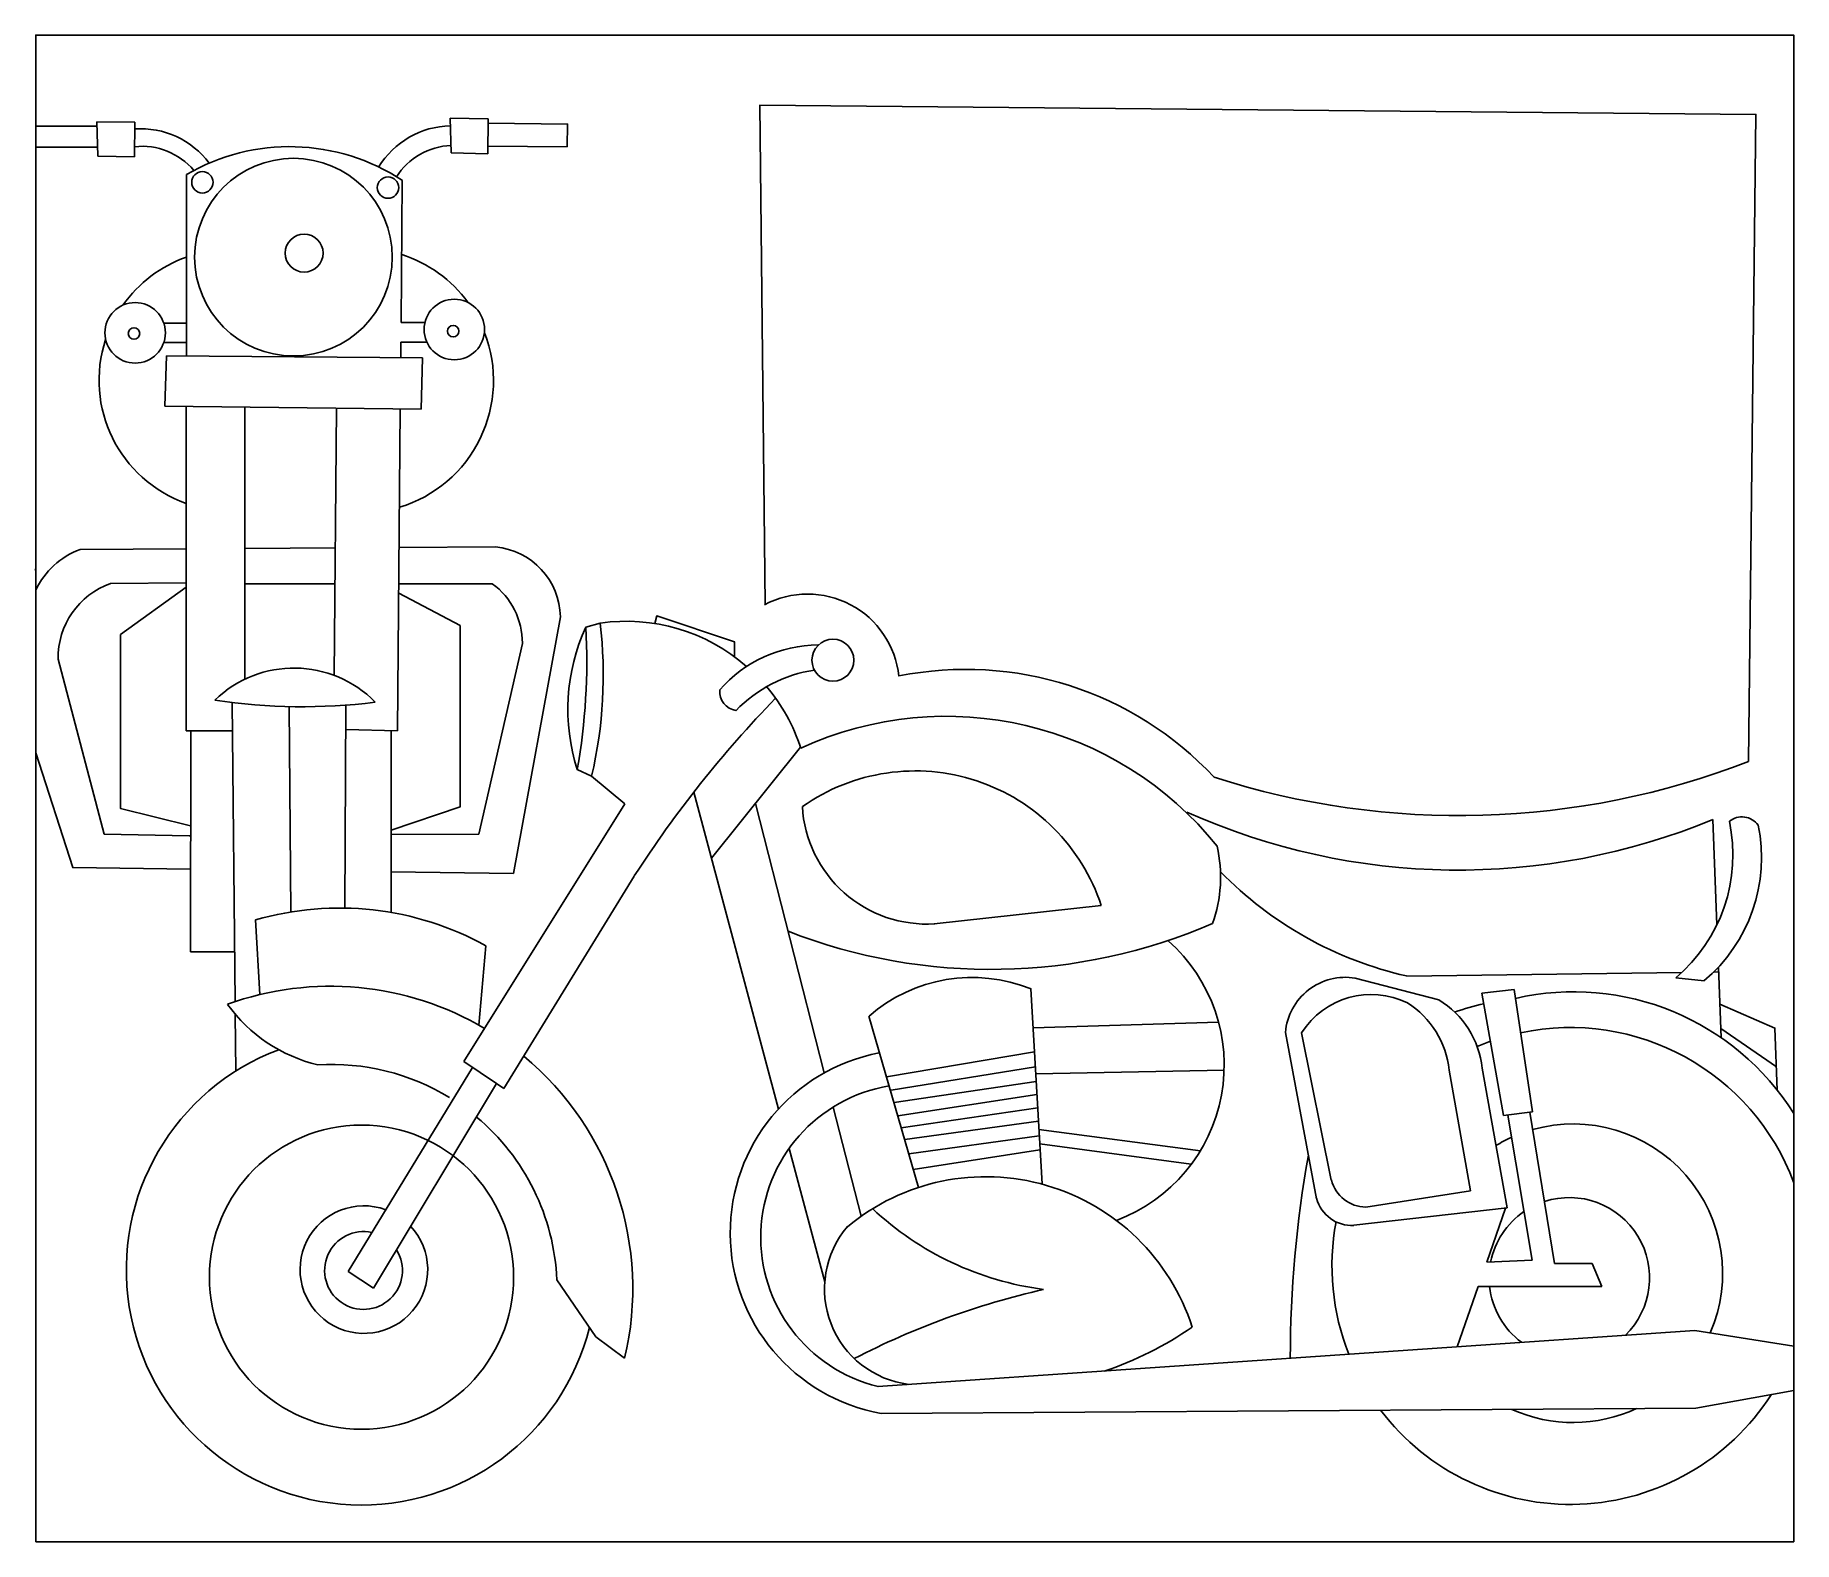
# Model space of a CAD drawing. Header units: millimetres. Extents: x 0 to 140, y 0 to 120.
import ezdxf

# ---------------------------------------------------------------- set-up
doc = ezdxf.new("R2010")
doc.units = ezdxf.units.MM

msp = doc.modelspace()

# ---------------------------------------------------------------- linework, layer by layer
for p, q in [((33.04, 113.51), (33.1, 110.76)), ((36.06, 113.47), (33.04, 113.51)), ((36.03, 110.69), (36.06, 113.47)), ((4.9, 113.24), (4.97, 110.5)), ((7.93, 113.21), (4.9, 113.24)), ((7.9, 110.43), (7.93, 113.21)), ((33.1, 110.76), (36.03, 110.69)), ((4.97, 110.5), (7.9, 110.43)), ((12.02, 109.02), (12.02, 94.57)), ((29.22, 108.55), (29.12, 97.24)), ((12.02, 97.19), (10.23, 97.19)), ((29.12, 97.24), (31.01, 97.24)), ((12.02, 95.64), (10.23, 95.64)), ((29.11, 95.69), (29.1, 94.45)), ((29.11, 95.69), (31.17, 95.69)), ((10.31, 90.59), (10.43, 94.58)), ((10.43, 94.58), (30.83, 94.44)), ((30.83, 94.44), (30.72, 90.34)), ((30.72, 90.34), (10.31, 90.59)), ((12.01, 90.57), (12, 64.72)), ((29.06, 90.36), (28.83, 64.72)), ((12.01, 79.22), (3.56, 79.16)), ((23.89, 79.29), (16.68, 79.25)), ((36.63, 79.38), (28.96, 79.33)), ((12, 76.52), (5.99, 76.46)), ((16.68, 76.44), (23.86, 76.44)), ((28.94, 76.44), (36.38, 76.44)), ((44.98, 73.3), (43.84, 72.97)), ((35.3, 56.5), (38.78, 71.69)), ((1.82, 70.44), (5.48, 56.5)), ((15.66, 66.99), (15.91, 43.15)), ((20.22, 66.66), (20.35, 50.29)), ((24.72, 66.77), (24.64, 50.6)), ((12.37, 64.72), (12.35, 47.13)), ((53.84, 54.57), (60.93, 63.42)), ((43.15, 61.65), (44.29, 61.11)), ((44.29, 61.11), (46.94, 58.91)), ((34.13, 38.38), (46.94, 58.91)), ((52.44, 59.85), (59.18, 34.6)), ((57.34, 58.94), (62.82, 37.48)), ((133.59, 57.67), (133.91, 49.28)), ((5.48, 56.5), (12.25, 56.36)), ((12.25, 56.36), (12.36, 56.36)), ((28.34, 56.46), (35.3, 56.5)), ((37.31, 36.24), (47.69, 53.16)), ((71.58, 49.34), (84.88, 50.81)), ((17.54, 49.66), (17.86, 43.71)), ((35.87, 47.6), (35.31, 41.27)), ((105.11, 45.02), (111.75, 43.29)), ((109.2, 45.19), (131.11, 45.48)), ((130.63, 45.05), (132.89, 44.8)), ((133.66, 45.51), (134.05, 45.52)), ((134.04, 45.9), (134.25, 40.28)), ((79.28, 44.17), (80.16, 28.63)), ((115.19, 43.84), (117.76, 44.13)), ((115.19, 43.84), (116.9, 34.08)), ((117.76, 44.13), (119.21, 34.38)), ((15.92, 42.14), (15.96, 37.62)), ((66.38, 42), (70.33, 28.36)), ((79.46, 41.07), (94.22, 41.52)), ((99.55, 40.7), (102.03, 27.44)), ((103.19, 28.94), (100.83, 40.67)), ((134.23, 41.01), (138.64, 37.96)), ((34.82, 37.91), (24.9, 21.65)), ((34.13, 38.38), (36.73, 36.63)), ((67.78, 37.17), (79.56, 39.16)), ((68.14, 36.09), (79.63, 37.97)), ((115.22, 37.85), (117.19, 26.72)), ((36.73, 36.63), (26.92, 20.34)), ((36.73, 36.63), (37.31, 36.24)), ((68.38, 35.12), (79.7, 36.8)), ((79.66, 37.4), (94.66, 37.69)), ((112.59, 37.7), (114.29, 28.08)), ((68.69, 34.06), (79.76, 35.75)), ((63.53, 34.75), (65.77, 26.08)), ((68.95, 33.11), (79.82, 34.7)), ((69.23, 32.18), (79.88, 33.63)), ((116.9, 34.08), (119.21, 34.38)), ((117.25, 34.12), (119.19, 22.55)), ((119, 34.35), (120.98, 22.31)), ((69.56, 31.02), (79.94, 32.46)), ((79.91, 32.97), (92.77, 31.28)), ((60.02, 31.45), (62.86, 20.84)), ((69.91, 29.79), (80, 31.36)), ((79.98, 31.84), (92.05, 30.2)), ((105.96, 26.79), (114.29, 28.08)), ((104.99, 25.34), (117.19, 26.72)), ((117.07, 26.71), (115.57, 22.41)), ((115.57, 22.41), (119.19, 22.55)), ((24.9, 21.65), (26.92, 20.34)), ((120.98, 22.31), (123.98, 22.31)), ((124.73, 20.46), (123.98, 22.31)), ((41.52, 21), (44.64, 16.45)), ((114.89, 20.46), (113.21, 15.67)), ((114.89, 20.46), (124.73, 20.46)), ((67.09, 12.5), (132.15, 16.97)), ((132.15, 16.97), (140.03, 15.71)), ((44.64, 16.45), (46.92, 14.75)), ((132.23, 10.78), (140.03, 12.17)), ((67.35, 10.35), (132.23, 10.78))]:
    msp.add_line(p, q)
msp.add_lwpolyline([(0.03, 0.13), (140.03, 0.13), (140.03, 120.13), (0.03, 120.13)], close=True)
for points in [[(58.11, 74.79), (57.69, 114.56), (137.01, 113.82), (136.43, 62.27)], [(4.91, 112.89), (0.03, 112.89)], [(36.06, 113.12), (42.38, 113.05), (42.34, 111.24), (36.03, 111.3)], [(0.03, 111.2), (4.95, 111.2)], [(16.68, 68.83), (16.68, 90.51)], [(23.8, 69.14), (23.98, 90.42)], [(12, 76.17), (6.77, 72.39), (6.77, 58.54), (12.36, 57.16)], [(28.93, 75.7), (33.83, 73.1), (33.83, 58.68), (28.34, 56.8)], [(41.81, 73.79), (38.06, 53.36), (28.34, 53.49)], [(49.34, 73.27), (49.48, 73.87), (55.66, 71.82), (55.68, 70.62)], [(12, 64.72), (15.7, 64.72)], [(28.83, 64.72), (24.71, 64.83)], [(28.34, 50.25), (28.34, 64.72)], [(12.36, 53.7), (2.97, 53.83), (0.03, 62.98)], [(12.35, 47.13), (15.87, 47.13)], [(134.15, 42.94), (138.53, 41.05), (138.71, 36.11)]]:
    msp.add_lwpolyline(points)
for centre, radius in [((13.3, 108.41), 0.853), ((20.55, 102.45), 7.87), ((28.08, 107.99), 0.853), ((21.4, 102.77), 1.51), ((7.94, 96.42), 2.41), ((33.36, 96.69), 2.41), ((7.85, 96.37), 0.457), ((33.27, 96.55), 0.457), ((63.51, 70.35), 1.67), ((25.97, 21.21), 12.11)]:
    msp.add_circle(centre, radius)
for centre, radius, start, end in [((8.37, 105.86), 6.82, 36.7175, 93.7874), ((33.19, 106.05), 6.86, 91.1659, 148.6072), ((8.49, 105.9), 5.38, 39.9426, 96.2202), ((20.25, 94.94), 16.31, 56.6108, 120.2677), ((33.32, 105.92), 5.43, 92.3944, 147.3461), ((15.46, 92.64), 10.39, 109.3279, 144.8241), ((25.93, 92.62), 10.55, 36.1989, 72.104), ((15.46, 92.64), 10.39, 161.7987, 250.6007), ((25.93, 92.62), 10.55, 286.8842, 21.1675), ((5.79, 73.19), 6.38, 110.495, 154.5116), ((36.09, 73.68), 5.72, 1.1166, 84.5889), ((3.26, 76.41), 3.45, 159.1044, 161.5018), ((8.11, 70.53), 6.3, 109.7022, 180.848), ((32.96, 71.73), 5.82, 359.6406, 53.9681), ((61.49, 68.31), 7.31, 6.122, 118.0049), ((58.07, 66.43), 15.67, 155.2977, 197.7708), ((-5.91, 70.3), 49.82, 349.9926, 3.0717), ((10.12, 69.14), 35.1, 346.7786, 6.8054), ((47.05, 58.86), 14.59, 48.9124, 98.1895), ((62.39, 61.05), 10.51, 90.1963, 138.7942), ((20.6, 60.65), 9.07, 44.5099, 133.9891), ((63.63, 58.82), 10.86, 98.4281, 136.2627), ((74.08, 42.56), 27.06, 43.0286, 101.3386), ((124.66, 3.57), 91.56, 135.8724, 147.206), ((56.06, 67.88), 1.57, 176.6687, 259.8082), ((46.91, 58.74), 14.78, 18.1207, 40.0315), ((21.28, 112.82), 46.18, 261.3034, 277.1956), ((72.54, 38.21), 27.67, 38.772, 114.76), ((113.38, 121.81), 63.84, 252.2002, 291.1613), ((70.06, 45.93), 15.6, 18.2154, 125.1517), ((70.98, 59.25), 9.92, 183.2115, 273.6593), ((113.32, 106.58), 52.95, 245.8946, 292.5102), ((122.36, 54.85), 12.82, 310.1234, 12.0084), ((135.9, 56.25), 1.62, 36.7218, 128.0883), ((124.64, 54.63), 12.82, 309.9683, 11.6503), ((83.2, 53.07), 11.18, 340.6511, 12.7277), ((115.84, 74.43), 29.98, 224.263, 257.1929), ((24.22, 26.53), 24.08, 61.0662, 106.1107), ((76.1, 90.27), 44.55, 248.7234, 293.3391), ((81.45, 38.1), 13.22, 290.5816, 48.5541), ((74.6, 32.6), 12.48, 67.9581, 131.1476), ((104.31, 40.31), 4.78, 80.3683, 175.2796), ((23.49, 20.3), 24.08, 59.3379, 109.905), ((106.39, 37.14), 6.58, 64.0933, 147.5645), ((122.5, 23.26), 20.68, 32.0648, 102.9641), ((25.45, 50.31), 12.55, 216.0038, 256.3497), ((105.44, 36.97), 7.18, 5.8325, 57.8903), ((108.07, 37.12), 7.18, 5.8325, 59.1539), ((120.48, 20.33), 23.23, 102.7912, 108.7455), ((122.24, 22.1), 18.99, 20.4352, 102.0514), ((25.97, 21.79), 18.73, 110.6112, 345.7844), ((122.24, 22.1), 18.99, 109.606, 112.9934), ((23.62, 20.23), 17.92, 58.5433, 93.6298), ((23.49, 20.3), 24.08, 346.69, 50.2544), ((69.93, 24.73), 14.6, 100.791, 259.8111), ((69.98, 24.38), 12.22, 99.3669, 256.3995), ((23.62, 20.23), 17.92, 2.4582, 50.04), ((122.47, 21.52), 11.89, 114.4795, 121.2299), ((122.47, 21.52), 11.89, 336.484, 105.8373), ((193.55, 14.57), 93.62, 169.9321, 179.8816), ((75.69, 11.96), 17.25, 17.7599, 129.7176), ((105.99, 29.67), 2.88, 194.5008, 269.4006), ((26.16, 21.81), 5.08, 69.9443, 42.9303), ((83.45, 44.58), 24.55, 226.8543, 262.6059), ((104.82, 28.21), 2.88, 194.5008, 273.4862), ((122.15, 21.16), 6.39, 314.3829, 108.0899), ((70.5, 20.27), 7.66, 139.6277, 262.8169), ((122.24, 22.1), 18.99, 169.3457, 201.705), ((122.15, 21.16), 6.39, 124.4347, 168.6754), ((26.13, 21.74), 3.1, 77.4965, 32.1631), ((94.07, -40.92), 62.68, 102.7042, 117.4162), ((122.15, 21.16), 6.39, 186.2853, 233.4857), ((75.63, 41.44), 29.3, 288.8785, 304.2628), ((122.24, 22.1), 18.99, 217.2155, 327.3298), ((122.47, 21.52), 11.89, 245.7226, 295.0377)]:
    msp.add_arc(centre, radius, start, end)

doc.saveas('drawing.dxf')
